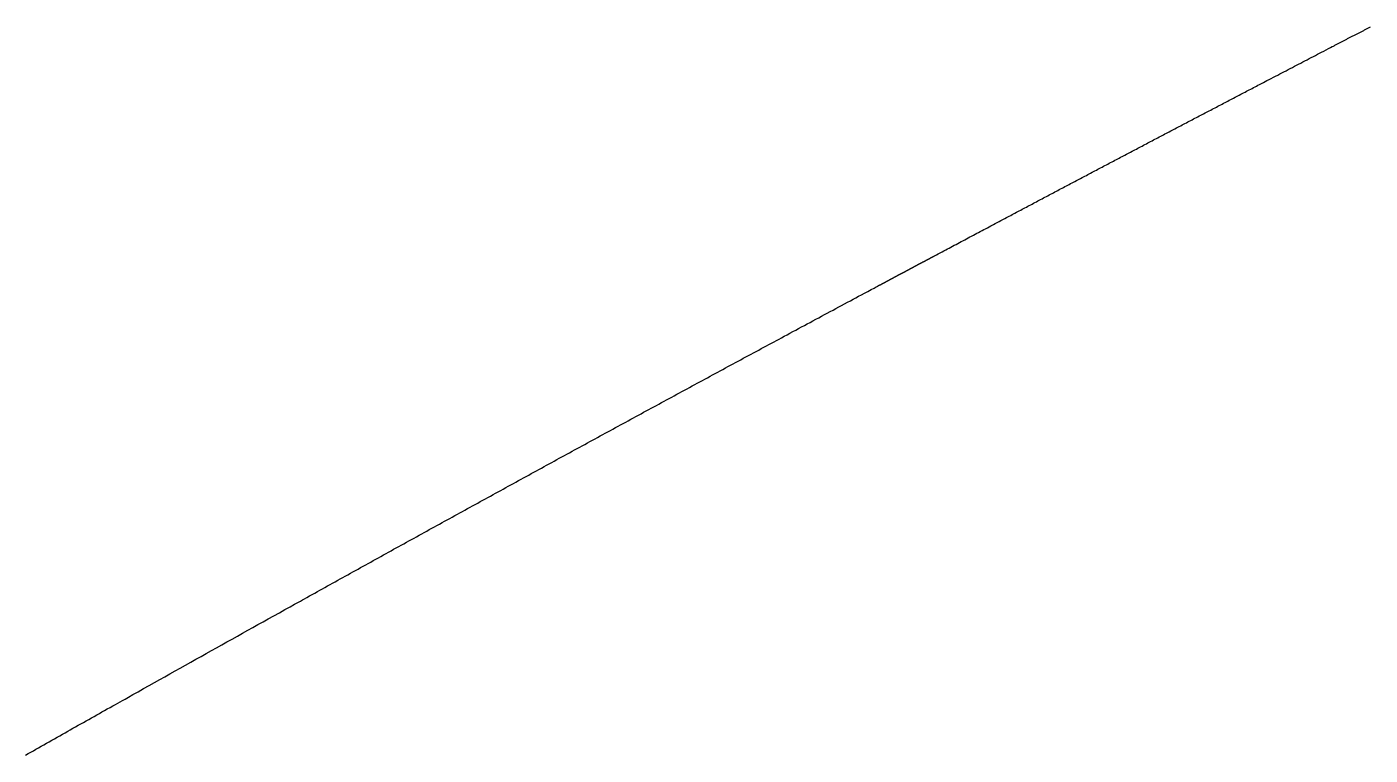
# Model space of a CAD drawing. Header units: millimetres. Extents: x 0 to 2438, y 0 to 1219.
# Drawn here: x 925.075 to 925.797, y 180.466 to 180.857 of the extents above; entities that cross this region are included whole.
import ezdxf

# ---------------------------------------------------------------- set-up
doc = ezdxf.new("R2010")
doc.units = ezdxf.units.MM
doc.layers.add('TEST_CUT_FIRST', color=1, linetype='Continuous')

msp = doc.modelspace()

# ---------------------------------------------------------------- linework, layer by layer
at = {"layer": 'TEST_CUT_FIRST'}
msp.add_lwpolyline([(925.07447, 180.46564), (925.07588, 180.46644), (925.0773, 180.46724), (925.07872, 180.46804), (925.08014, 180.46885), (925.08156, 180.46965), (925.08298, 180.47045), (925.0844, 180.47125), (925.08581, 180.47205), (925.08723, 180.47285), (925.08865, 180.47365), (925.09007, 180.47445), (925.09149, 180.47525), (925.09291, 180.47605), (925.09433, 180.47685), (925.09574, 180.47765), (925.09716, 180.47845), (925.09858, 180.47925), (925.1, 180.48005), (925.10142, 180.48085), (925.10284, 180.48165), (925.10426, 180.48245), (925.10568, 180.48324), (925.1071, 180.48404), (925.10852, 180.48485), (925.10994, 180.48565), (925.11136, 180.48645), (925.11278, 180.48724), (925.11418, 180.48803), (925.11558, 180.48882), (925.117, 180.48962), (925.11845, 180.49043), (925.11994, 180.49127), (925.12141, 180.4921), (925.12283, 180.49289), (925.12413, 180.49363), (925.12532, 180.4943), (925.12654, 180.49498), (925.12798, 180.49579), (925.12981, 180.49682), (925.13218, 180.49815), (925.13495, 180.4997), (925.13793, 180.50138), (925.14094, 180.50307), (925.14384, 180.50469), (925.14662, 180.50625), (925.14935, 180.50778), (925.15208, 180.50931), (925.15483, 180.51085), (925.15761, 180.51241), (925.16041, 180.51397), (925.16321, 180.51554), (925.166, 180.51711), (925.16879, 180.51866), (925.17157, 180.52022), (925.17435, 180.52177), (925.17713, 180.52332), (925.17991, 180.52488), (925.1827, 180.52644), (925.18549, 180.528), (925.1883, 180.52956), (925.1911, 180.53112), (925.19388, 180.53268), (925.19664, 180.53421), (925.19936, 180.53573), (925.20209, 180.53725), (925.20488, 180.53881), (925.20779, 180.54043), (925.21082, 180.54211), (925.21381, 180.54378), (925.21659, 180.54532), (925.21894, 180.54663), (925.22074, 180.54763), (925.22212, 180.5484), (925.22328, 180.54904), (925.2244, 180.54967), (925.22565, 180.55036), (925.22701, 180.55112), (925.22843, 180.55191), (925.22986, 180.5527), (925.23126, 180.55348), (925.23262, 180.55424), (925.23397, 180.55499), (925.23532, 180.55573), (925.23668, 180.55649), (925.23805, 180.55724), (925.23942, 180.558), (925.24079, 180.55876), (925.24215, 180.55952), (925.24352, 180.56028), (925.24488, 180.56104), (925.24625, 180.56179), (925.24761, 180.56255), (925.24898, 180.56331), (925.25035, 180.56407), (925.25171, 180.56482), (925.25308, 180.56558), (925.25445, 180.56634), (925.25581, 180.56709), (925.25718, 180.56785), (925.25855, 180.56861), (925.25991, 180.56936), (925.26128, 180.57012), (925.26265, 180.57087), (925.26401, 180.57163), (925.26538, 180.57239), (925.26675, 180.57314), (925.26811, 180.5739), (925.26948, 180.57465), (925.27085, 180.57541), (925.27221, 180.57617), (925.27358, 180.57692), (925.27495, 180.57768), (925.27631, 180.57843), (925.27768, 180.57919), (925.27905, 180.57994), (925.28042, 180.5807), (925.28178, 180.58145), (925.28315, 180.58221), (925.28452, 180.58296), (925.28588, 180.58372), (925.28725, 180.58447), (925.28862, 180.58522), (925.28999, 180.58598), (925.29136, 180.58673), (925.29272, 180.58749), (925.29409, 180.58824), (925.29546, 180.58899), (925.29683, 180.58975), (925.29819, 180.5905), (925.29956, 180.59126), (925.30093, 180.59201), (925.3023, 180.59276), (925.30367, 180.59352), (925.30503, 180.59427), (925.3064, 180.59502), (925.30777, 180.59578), (925.30914, 180.59653), (925.31051, 180.59728), (925.31188, 180.59803), (925.31324, 180.59879), (925.31461, 180.59954), (925.31598, 180.60029), (925.31735, 180.60104), (925.31872, 180.6018), (925.32009, 180.60255), (925.32146, 180.6033), (925.32283, 180.60405), (925.32419, 180.6048), (925.32556, 180.60556), (925.32693, 180.60631), (925.3283, 180.60706), (925.32967, 180.60781), (925.33104, 180.60856), (925.33241, 180.60931), (925.33378, 180.61006), (925.33515, 180.61082), (925.33652, 180.61157), (925.33789, 180.61232), (925.33926, 180.61307), (925.34062, 180.61382), (925.34199, 180.61457), (925.34336, 180.61532), (925.34473, 180.61607), (925.3461, 180.61682), (925.34747, 180.61757), (925.34884, 180.61832), (925.35021, 180.61907), (925.35158, 180.61982), (925.35295, 180.62057), (925.35432, 180.62132), (925.35569, 180.62207), (925.35706, 180.62282), (925.35843, 180.62357), (925.3598, 180.62432), (925.36117, 180.62507), (925.36254, 180.62582), (925.36391, 180.62657), (925.36528, 180.62731), (925.36666, 180.62806), (925.36803, 180.62881), (925.3694, 180.62956), (925.37077, 180.63031), (925.37214, 180.63106), (925.37351, 180.63181), (925.37488, 180.63255), (925.37625, 180.6333), (925.37762, 180.63405), (925.37899, 180.6348), (925.38036, 180.63555), (925.38173, 180.63629), (925.38311, 180.63704), (925.38448, 180.63779), (925.38585, 180.63854), (925.38722, 180.63928), (925.38859, 180.64003), (925.38996, 180.64078), (925.39133, 180.64152), (925.3927, 180.64227), (925.39408, 180.64302), (925.39545, 180.64377), (925.39682, 180.64451), (925.39819, 180.64526), (925.39956, 180.646), (925.40093, 180.64675), (925.40231, 180.6475), (925.40368, 180.64824), (925.40505, 180.64899), (925.40642, 180.64974), (925.40779, 180.65048), (925.40917, 180.65123), (925.41054, 180.65197), (925.41191, 180.65272), (925.41328, 180.65346), (925.41466, 180.65421), (925.41603, 180.65495), (925.4174, 180.6557), (925.41877, 180.65644), (925.42015, 180.65719), (925.42152, 180.65793), (925.42289, 180.65868), (925.42426, 180.65942), (925.42564, 180.66017), (925.42701, 180.66091), (925.42838, 180.66166), (925.42976, 180.6624), (925.43113, 180.66314), (925.4325, 180.66389), (925.43387, 180.66463), (925.43525, 180.66538), (925.43662, 180.66612), (925.43799, 180.66686), (925.43937, 180.66761), (925.44074, 180.66835), (925.44211, 180.66909), (925.44349, 180.66984), (925.44486, 180.67058), (925.44624, 180.67132), (925.44761, 180.67206), (925.44898, 180.67281), (925.45036, 180.67355), (925.45173, 180.67429), (925.4531, 180.67503), (925.45448, 180.67578), (925.45585, 180.67652), (925.45723, 180.67726), (925.4586, 180.678), (925.45997, 180.67875), (925.46135, 180.67949), (925.46272, 180.68023), (925.4641, 180.68097), (925.46547, 180.68171), (925.46684, 180.68245), (925.46822, 180.68319), (925.46959, 180.68393), (925.47097, 180.68468), (925.47235, 180.68542), (925.47373, 180.68617), (925.47511, 180.68691), (925.47647, 180.68764), (925.47782, 180.68836), (925.47917, 180.68909), (925.48054, 180.68983), (925.48197, 180.6906), (925.48346, 180.6914), (925.485, 180.69223), (925.48656, 180.69307), (925.48813, 180.69392), (925.48968, 180.69475), (925.49122, 180.69558), (925.49276, 180.6964), (925.49429, 180.69723), (925.49583, 180.69805), (925.49737, 180.69888), (925.49891, 180.69971), (925.50045, 180.70054), (925.502, 180.70137), (925.50354, 180.70219), (925.50508, 180.70302), (925.50662, 180.70385), (925.50815, 180.70467), (925.50969, 180.7055), (925.51123, 180.70632), (925.51278, 180.70715), (925.51434, 180.70799), (925.5159, 180.70882), (925.51744, 180.70965), (925.51895, 180.71046), (925.52043, 180.71125), (925.52191, 180.71205), (925.52346, 180.71287), (925.52512, 180.71376), (925.52689, 180.71471), (925.52864, 180.71564), (925.53016, 180.71646), (925.53128, 180.71706), (925.53187, 180.71737), (925.53196, 180.71742), (925.532, 180.71744), (925.53216, 180.71753), (925.53238, 180.71764), (925.53261, 180.71777), (925.5328, 180.71787), (925.53297, 180.71796), (925.53312, 180.71804), (925.53327, 180.71812), (925.53342, 180.7182), (925.53359, 180.71829), (925.53376, 180.71838), (925.53393, 180.71847), (925.53409, 180.71856), (925.53426, 180.71865), (925.53442, 180.71874), (925.53459, 180.71883), (925.53475, 180.71891), (925.53492, 180.719), (925.53508, 180.71909), (925.53525, 180.71918), (925.53541, 180.71927), (925.53558, 180.71936), (925.53574, 180.71944), (925.53591, 180.71953), (925.53608, 180.71962), (925.53624, 180.71971), (925.53641, 180.7198), (925.53657, 180.71989), (925.53674, 180.71997), (925.5369, 180.72006), (925.53707, 180.72015), (925.53723, 180.72024), (925.5374, 180.72033), (925.53756, 180.72041), (925.53773, 180.7205), (925.53789, 180.72059), (925.53806, 180.72068), (925.53822, 180.72077), (925.53839, 180.72086), (925.53855, 180.72094), (925.53872, 180.72103), (925.53888, 180.72112), (925.53905, 180.72121), (925.53921, 180.7213), (925.53938, 180.72139), (925.53954, 180.72147), (925.53971, 180.72156), (925.53988, 180.72165), (925.54004, 180.72174), (925.54021, 180.72183), (925.54037, 180.72192), (925.54054, 180.722), (925.5407, 180.72209), (925.54087, 180.72218), (925.54103, 180.72227), (925.5412, 180.72236), (925.54136, 180.72244), (925.54153, 180.72253), (925.54169, 180.72262), (925.54186, 180.72271), (925.54202, 180.7228), (925.54219, 180.72289), (925.54235, 180.72297), (925.54252, 180.72306), (925.54268, 180.72315), (925.54285, 180.72324), (925.54301, 180.72333), (925.54318, 180.72342), (925.54335, 180.7235), (925.54351, 180.72359), (925.54368, 180.72368), (925.54384, 180.72377), (925.54401, 180.72386), (925.54417, 180.72394), (925.54434, 180.72403), (925.5445, 180.72412), (925.54467, 180.72421), (925.54483, 180.7243), (925.545, 180.72439), (925.54516, 180.72447), (925.54533, 180.72456), (925.54549, 180.72465), (925.54566, 180.72474), (925.54582, 180.72483), (925.54599, 180.72491), (925.54615, 180.725), (925.54632, 180.72509), (925.54649, 180.72518), (925.54665, 180.72527), (925.54682, 180.72536), (925.54698, 180.72544), (925.54715, 180.72553), (925.54731, 180.72562), (925.54748, 180.72571), (925.54764, 180.7258), (925.54781, 180.72589), (925.54797, 180.72597), (925.54814, 180.72606), (925.5483, 180.72615), (925.54847, 180.72624), (925.54863, 180.72633), (925.5488, 180.72641), (925.54896, 180.7265), (925.54913, 180.72659), (925.54929, 180.72668), (925.54946, 180.72677), (925.54963, 180.72686), (925.54979, 180.72694), (925.54996, 180.72703), (925.55012, 180.72712), (925.55029, 180.72721), (925.55045, 180.7273), (925.55062, 180.72738), (925.55078, 180.72747), (925.55095, 180.72756), (925.55111, 180.72765), (925.55128, 180.72774), (925.55144, 180.72782), (925.55161, 180.72791), (925.55177, 180.728), (925.55194, 180.72809), (925.5521, 180.72818), (925.55227, 180.72827), (925.55244, 180.72835), (925.5526, 180.72844), (925.55277, 180.72853), (925.55293, 180.72862), (925.5531, 180.72871), (925.55326, 180.72879), (925.55343, 180.72888), (925.55359, 180.72897), (925.55376, 180.72906), (925.55392, 180.72915), (925.55409, 180.72924), (925.55425, 180.72932), (925.55442, 180.72941), (925.55458, 180.7295), (925.55475, 180.72959), (925.55491, 180.72968), (925.55508, 180.72976), (925.55525, 180.72985), (925.55541, 180.72994), (925.55558, 180.73003), (925.55574, 180.73012), (925.55591, 180.7302), (925.55607, 180.73029), (925.55624, 180.73038), (925.5564, 180.73047), (925.55657, 180.73056), (925.55673, 180.73064), (925.5569, 180.73073), (925.55706, 180.73082), (925.55723, 180.73091), (925.55739, 180.731), (925.55756, 180.73109), (925.55773, 180.73117), (925.55789, 180.73126), (925.55806, 180.73135), (925.55822, 180.73144), (925.55839, 180.73153), (925.55855, 180.73161), (925.55872, 180.7317), (925.55888, 180.73179), (925.55905, 180.73188), (925.55921, 180.73197), (925.55938, 180.73205), (925.55954, 180.73214), (925.55971, 180.73223), (925.55987, 180.73232), (925.56004, 180.73241), (925.5602, 180.73249), (925.56037, 180.73258), (925.56054, 180.73267), (925.56071, 180.73276), (925.56087, 180.73285), (925.56103, 180.73294), (925.56119, 180.73302), (925.56134, 180.7331), (925.56151, 180.73319), (925.56169, 180.73329), (925.56189, 180.73339), (925.56209, 180.7335), (925.56225, 180.73359), (925.56235, 180.73364), (925.56239, 180.73366), (925.56244, 180.73369), (925.56262, 180.73378), (925.56302, 180.73399), (925.56371, 180.73436), (925.56463, 180.73485), (925.56568, 180.73541), (925.56674, 180.73597), (925.56773, 180.7365), (925.56867, 180.737), (925.56957, 180.73748), (925.57046, 180.73796), (925.57138, 180.73844), (925.57231, 180.73894), (925.57325, 180.73944), (925.57419, 180.73994), (925.57512, 180.74044), (925.57606, 180.74093), (925.57699, 180.74143), (925.57791, 180.74192), (925.57884, 180.74241), (925.57977, 180.74291), (925.58071, 180.7434), (925.58164, 180.7439), (925.58257, 180.74439), (925.58351, 180.74489), (925.58444, 180.74539), (925.58537, 180.74588), (925.58629, 180.74637), (925.58721, 180.74686), (925.58815, 180.74735), (925.58909, 180.74786), (925.59005, 180.74837), (925.59101, 180.74887), (925.59194, 180.74937), (925.59282, 180.74983), (925.59364, 180.75027), (925.5944, 180.75068), (925.59515, 180.75107), (925.59588, 180.75146), (925.59664, 180.75186), (925.5974, 180.75227), (925.59817, 180.75268), (925.59895, 180.75309), (925.59972, 180.75349), (925.60048, 180.7539), (925.60125, 180.75431), (925.60201, 180.75471), (925.60278, 180.75512), (925.60355, 180.75552), (925.60431, 180.75593), (925.60508, 180.75634), (925.60585, 180.75674), (925.60661, 180.75715), (925.60738, 180.75755), (925.60815, 180.75796), (925.60891, 180.75837), (925.60968, 180.75877), (925.61044, 180.75918), (925.61121, 180.75958), (925.61198, 180.75999), (925.61274, 180.76039), (925.61351, 180.7608), (925.61428, 180.76121), (925.61504, 180.76161), (925.61581, 180.76202), (925.61658, 180.76242), (925.61734, 180.76283), (925.61811, 180.76323), (925.61888, 180.76364), (925.61964, 180.76405), (925.62041, 180.76445), (925.62118, 180.76486), (925.62194, 180.76526), (925.62271, 180.76567), (925.62348, 180.76607), (925.62424, 180.76648), (925.62501, 180.76688), (925.62578, 180.76729), (925.62654, 180.76769), (925.62731, 180.7681), (925.62808, 180.7685), (925.62885, 180.76891), (925.62961, 180.76932), (925.63038, 180.76972), (925.63115, 180.77013), (925.63191, 180.77053), (925.63268, 180.77094), (925.63345, 180.77134), (925.63421, 180.77175), (925.63498, 180.77215), (925.63575, 180.77256), (925.63651, 180.77296), (925.63728, 180.77337), (925.63805, 180.77377), (925.63882, 180.77417), (925.63958, 180.77458), (925.64035, 180.77498), (925.64112, 180.77539), (925.64188, 180.77579), (925.64265, 180.7762), (925.64342, 180.7766), (925.64418, 180.77701), (925.64495, 180.77741), (925.64572, 180.77782), (925.64649, 180.77822), (925.64725, 180.77863), (925.64802, 180.77903), (925.64879, 180.77943), (925.64955, 180.77984), (925.65032, 180.78024), (925.65109, 180.78065), (925.65186, 180.78105), (925.65262, 180.78146), (925.65339, 180.78186), (925.65416, 180.78226), (925.65492, 180.78267), (925.65569, 180.78307), (925.65646, 180.78348), (925.65723, 180.78388), (925.65799, 180.78429), (925.65876, 180.78469), (925.65953, 180.78509), (925.6603, 180.7855), (925.66106, 180.7859), (925.66183, 180.78631), (925.6626, 180.78671), (925.66336, 180.78711), (925.66413, 180.78752), (925.6649, 180.78792), (925.66567, 180.78832), (925.66643, 180.78873), (925.6672, 180.78913), (925.66797, 180.78954), (925.66874, 180.78994), (925.6695, 180.79034), (925.67027, 180.79075), (925.67104, 180.79115), (925.67181, 180.79155), (925.67257, 180.79196), (925.67334, 180.79236), (925.67411, 180.79276), (925.67488, 180.79317), (925.67564, 180.79357), (925.67641, 180.79397), (925.67718, 180.79438), (925.67795, 180.79478), (925.67871, 180.79518), (925.67948, 180.79559), (925.68025, 180.79599), (925.68102, 180.79639), (925.68178, 180.7968), (925.68255, 180.7972), (925.68332, 180.7976), (925.68409, 180.79801), (925.68485, 180.79841), (925.68562, 180.79881), (925.68639, 180.79922), (925.68716, 180.79962), (925.68793, 180.80002), (925.68869, 180.80042), (925.68946, 180.80083), (925.69023, 180.80123), (925.691, 180.80163), (925.69176, 180.80204), (925.69253, 180.80244), (925.6933, 180.80284), (925.69407, 180.80324), (925.69483, 180.80365), (925.6956, 180.80405), (925.69637, 180.80445), (925.69714, 180.80485), (925.69791, 180.80526), (925.69867, 180.80566), (925.69944, 180.80606), (925.70021, 180.80646), (925.70098, 180.80687), (925.70174, 180.80727), (925.70251, 180.80767), (925.70328, 180.80807), (925.70405, 180.80848), (925.70482, 180.80888), (925.70558, 180.80928), (925.70635, 180.80968), (925.70712, 180.81008), (925.70789, 180.81049), (925.70866, 180.81089), (925.70942, 180.81129), (925.71019, 180.81169), (925.71096, 180.81209), (925.71173, 180.8125), (925.7125, 180.8129), (925.71326, 180.8133), (925.71403, 180.8137), (925.7148, 180.8141), (925.71557, 180.81451), (925.71634, 180.81491), (925.7171, 180.81531), (925.71787, 180.81571), (925.71864, 180.81611), (925.71941, 180.81651), (925.72018, 180.81692), (925.72094, 180.81732), (925.72171, 180.81772), (925.72248, 180.81812), (925.72325, 180.81852), (925.72402, 180.81892), (925.72478, 180.81932), (925.72555, 180.81973), (925.72632, 180.82013), (925.72709, 180.82053), (925.72786, 180.82093), (925.72863, 180.82133), (925.72939, 180.82173), (925.73016, 180.82213), (925.73093, 180.82253), (925.73169, 180.82293), (925.73246, 180.82333), (925.73323, 180.82373), (925.734, 180.82414), (925.73479, 180.82455), (925.73557, 180.82496), (925.73634, 180.82536), (925.73707, 180.82574), (925.73778, 180.82611), (925.7385, 180.82649), (925.73927, 180.82689), (925.74015, 180.82735), (925.74116, 180.82788), (925.74229, 180.82846), (925.74347, 180.82908), (925.74466, 180.8297), (925.74581, 180.8303), (925.74694, 180.83089), (925.74805, 180.83147), (925.74916, 180.83205), (925.75028, 180.83263), (925.75141, 180.83322), (925.75254, 180.83381), (925.75367, 180.8344), (925.7548, 180.83498), (925.75593, 180.83557), (925.75706, 180.83616), (925.75818, 180.83674), (925.75931, 180.83733), (925.76043, 180.83791), (925.76156, 180.8385), (925.76269, 180.83909), (925.76383, 180.83968), (925.76497, 180.84027), (925.76609, 180.84086), (925.7672, 180.84144), (925.7683, 180.842), (925.76939, 180.84257), (925.77052, 180.84316), (925.77171, 180.84378), (925.77297, 180.84443), (925.77421, 180.84508), (925.77533, 180.84566), (925.77623, 180.84612), (925.77682, 180.84643), (925.77719, 180.84662), (925.77743, 180.84675), (925.77766, 180.84687), (925.77796, 180.84702), (925.77832, 180.84721), (925.7787, 180.84741), (925.7791, 180.84762), (925.77947, 180.84781), (925.77983, 180.848), (925.78019, 180.84818), (925.78054, 180.84836), (925.78089, 180.84855), (925.78125, 180.84873), (925.78161, 180.84892), (925.78197, 180.84911), (925.78233, 180.84929), (925.78269, 180.84948), (925.78305, 180.84967), (925.78341, 180.84985), (925.78377, 180.85004), (925.78413, 180.85022), (925.78449, 180.85041), (925.78485, 180.8506), (925.78521, 180.85078), (925.78556, 180.85097), (925.78592, 180.85116), (925.78628, 180.85134), (925.78664, 180.85153), (925.787, 180.85172), (925.78736, 180.8519), (925.78772, 180.85209), (925.78808, 180.85227), (925.78844, 180.85246), (925.7888, 180.85265), (925.78916, 180.85283), (925.78952, 180.85302), (925.78987, 180.8532), (925.79023, 180.85339), (925.79059, 180.85358), (925.79095, 180.85376), (925.79131, 180.85395), (925.79167, 180.85414), (925.79203, 180.85432), (925.79239, 180.85451), (925.79275, 180.85469), (925.79311, 180.85488), (925.79347, 180.85507), (925.79383, 180.85525), (925.79419, 180.85544), (925.79454, 180.85562), (925.7949, 180.85581), (925.79526, 180.856), (925.79562, 180.85618), (925.79598, 180.85637), (925.79634, 180.85655), (925.7967, 180.85674)], dxfattribs=at)

doc.saveas('drawing.dxf')
